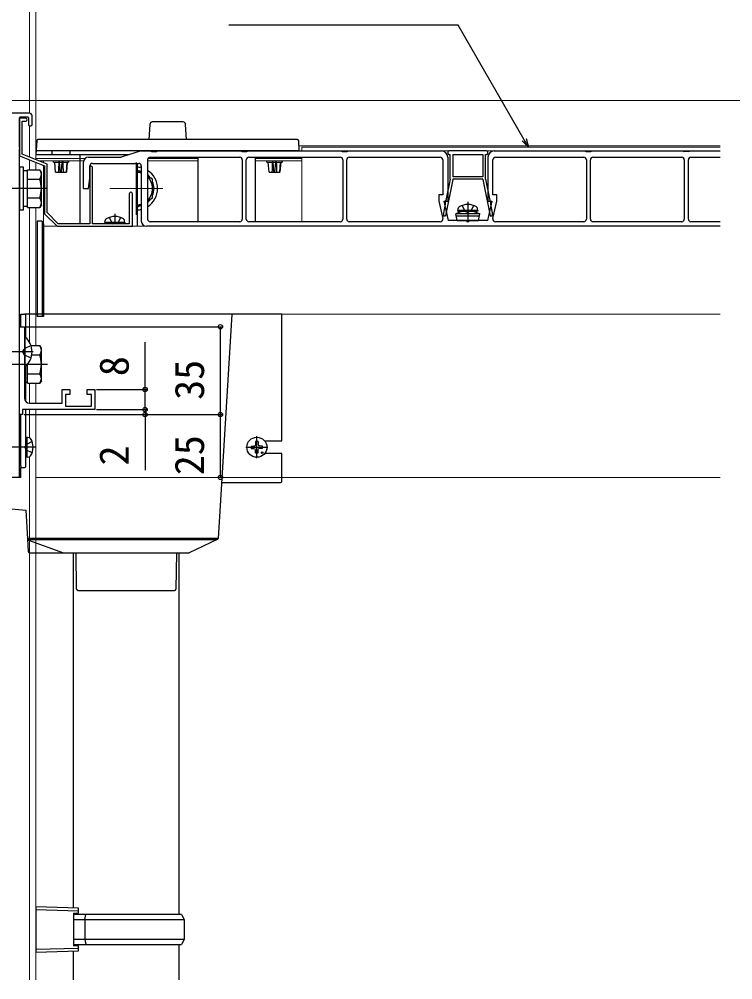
# Model space of a CAD drawing. Units: millimetres, scale not verified. Extents: x -700 to 700, y -1044 to 1038.
# Drawn here: x -307.6 to -23.5, y 107.6 to 490 of the extents above; entities that cross this region are included whole.
import ezdxf
from ezdxf.enums import TextEntityAlignment as Align

# ---------------------------------------------------------------- set-up
doc = ezdxf.new("R2010")
doc.units = ezdxf.units.MM
doc.header["$LTSCALE"] = 6
for name, color, linetype in [('0-0_0', 7, 'Continuous'), ('0-2_YKK_11', 7, 'Continuous'), ('0-4_YKK_13', 4, 'Continuous'), ('0-5_YKK_D', 6, 'Continuous')]:
    doc.layers.add(name, color=color, linetype=linetype)
doc.layers.add('0-3_YKK_12', color=2, linetype='Continuous', lineweight=18)
doc.styles.add('ＭＳ ゴシック', font='')
doc.styles.get('ＭＳ ゴシック').set_extended_font_data('MS Gothic')

msp = doc.modelspace()

# ---------------------------------------------------------------- linework, layer by layer
at = {"layer": '0-0_0'}
for p, q in [((-303.5, 452.603), (-337.042, 452.603)), ((-302.5, 448.103), (-302.5, 451.603)), ((-307.5, 439.061), (-307.5, 450.803)), ((-307.2, 451.103), (-304.2, 451.103)), ((-303.9, 450.803), (-303.9, 448.103)), ((-303.4, 447.603), (-303, 447.603)), ((-307.5, 423.061), (-307.5, 438.144)), ((-307.5, 358.061), (-307.5, 422.144)), ((-307.5, 320.061), (-307.5, 357.144)), ((-307.5, 307.903), (-307.5, 319.144))]:
    msp.add_line(p, q, dxfattribs=at)
for centre, radius, start, end in [((-303.5, 451.603), 1, 0, 90), ((-307.2, 450.803), 0.3, 90, 180), ((-304.2, 450.803), 0.3, 0, 90), ((-303.4, 448.103), 0.5, 180, 270), ((-303, 448.103), 0.5, 270, 0), ((-307.7, 439.061), 0.2, 293.57818, 0), ((-307.7, 438.144), 0.2, 0, 66.42182), ((-307.7, 423.061), 0.2, 293.57818, 0), ((-307.7, 422.144), 0.2, 0, 66.42182), ((-307.7, 358.061), 0.2, 293.57818, 0), ((-307.7, 357.144), 0.2, 0, 66.42182), ((-307.7, 320.061), 0.2, 293.57818, 360), ((-307.7, 319.144), 0.2, 0, 66.42182), ((-307.8, 307.903), 0.3, 270, 0)]:
    msp.add_arc(centre, radius, start, end, dxfattribs=at)
at = {"layer": '0-2_YKK_11'}
for points in [[(-305.1, 450.603), (-307.5, 450.603), (-307.5, 435.603), (-297.5, 431.603), (-297.5, 412.603), (-292.5, 407.603)], [(-263.8, 420.453), (-263.8, 408.603), (-278.5, 408.603), (-278.5, 431.103), (-279, 431.603), (-279.5, 431.103), (-279.5, 408.603), (-292.086, 408.603), (-296.5, 413.017), (-296.5, 432.28), (-306.5, 436.28), (-306.5, 449.403), (-305.1, 449.403)], [(-292.5, 407.603), (-262.5, 407.603), (-262.5, 420.453)], [(-307.5, 332.603), (-307.5, 367.603), (-305.5, 367.603), (-305.5, 358.061), (-305.62, 357.878), (-305.62, 357.328), (-305.5, 357.144), (-305.5, 339.103)], [(-303.5, 337.103), (-290.5, 337.103), (-290.5, 342.603), (-287.5, 342.603), (-287.5, 340.603), (-289.2, 340.603), (-289.2, 335.903), (-278.8, 335.903), (-278.8, 340.603), (-280.5, 340.603), (-280.5, 342.603), (-277.5, 342.603), (-277.5, 334.603), (-306.3, 334.603), (-306.3, 332.603), (-307.5, 332.603)]]:
    msp.add_lwpolyline(points, dxfattribs=at)
for centre, radius, start, end in [((-305.1, 450.003), 0.6, 269.99999, 90.00001), ((-263.15, 420.453), 0.65, 359.99999, 180.00001), ((-303.5, 339.103), 2, 180.00001, 269.99999)]:
    msp.add_arc(centre, radius, start, end, dxfattribs=at)
at = {"layer": '0-3_YKK_12'}
for p, q in [((-301, 697.791), (-301, 434.08)), ((-303.5, 670.103), (-303.5, 452.603)), ((241.5, 457.603), (-517, 457.603)), ((-303.5, 447.613), (-303.5, 435.08)), ((-300.786, 439.603), (-301, 439.603)), ((-301, 434.08), (-301, 439.603)), ((-263.8, 436.103), (-301, 436.103)), ((-28.5, 439.603), (-196.214, 439.603)), ((-195.092, 439.103), (-195.092, 437.603)), ((-28.5, 439.103), (-195.092, 439.103)), ((-28.5, 437.603), (-195.092, 437.603)), ((-303.5, 434.003), (-303.5, 430.108)), ((-281.323, 434.603), (-301, 434.603)), ((-301, 430.108), (-301, 433.003)), ((-301, 432.803), (-301, 430.108)), ((-281.936, 433.603), (-299.807, 433.603)), ((-298, 432.88), (-298, 433.603)), ((-261, 433.103), (-261, 412.103)), ((-236.5, 433.603), (-256.5, 433.603)), ((-236.5, 434.603), (-256.366, 434.603)), ((-195.092, 434.603), (-213.5, 434.603)), ((-195.092, 433.603), (-213.5, 433.603)), ((-195.092, 435.103), (-195.092, 409.403)), ((-298, 372.603), (-298, 431.803)), ((-250.5, 422.603), (-271.5, 422.603)), ((-303.5, 415.097), (-303.5, 361.397)), ((-301, 415.097), (-301, 372.603)), ((-28.5, 407.603), (-298, 407.603)), ((-28.5, 372.603), (-298, 372.603)), ((-301, 368.54), (-301, 360.108)), ((-303.5, 345.097), (-303.5, 337.103)), ((-301, 345.097), (-301, 337.103)), ((-301, 337.103), (-301, 345.097)), ((-303.5, 334.603), (-303.5, 323.402)), ((-303.5, 315.803), (-303.5, 107.603)), ((-203, 307.603), (-301, 307.603)), ((-28.5, 307.603), (-203, 307.603))]:
    msp.add_line(p, q, dxfattribs=at)
for points in [[(-301, 360.108), (-301, 372.603), (-301, 415.097)], [(-301, 334.603), (-301, 307.603), (-301, 277.603), (-301, 107.603)]]:
    msp.add_lwpolyline(points, dxfattribs=at)
at = {"layer": '0-4_YKK_13'}
for p, q in [((-255.629, 448.164), (-256, 442.103)), ((-242.369, 449.103), (-254.631, 449.103)), ((-241, 442.103), (-241.371, 448.164)), ((-300.662, 441.633), (-301, 436.103)), ((-196.837, 442.103), (-300.163, 442.103)), ((-196.092, 437.603), (-196.338, 441.633)), ((-301, 436.103), (-263.8, 436.103)), ((-196.092, 437.603), (-300.908, 437.603)), ((-294.5, 436.103), (-294.5, 437.603)), ((-287.5, 437.603), (-287.5, 436.103)), ((-283.5, 436.103), (-283.5, 408.603)), ((-259, 437.603), (-267, 435.103)), ((-259, 437.603), (-255.5, 437.603)), ((-255.5, 437.603), (-255, 437.303)), ((-255, 437.303), (-253, 437.303)), ((-253, 437.303), (-252.5, 437.603)), ((-252.5, 437.603), (-219.5, 437.603)), ((-219.5, 437.603), (-219, 437.303)), ((-219, 437.303), (-217, 437.303)), ((-137, 437.103), (-137, 436.703)), ((-121.5, 437.603), (-136.5, 437.603)), ((-136.5, 436.203), (-136, 436.203)), ((-136, 426.303), (-136, 436.203)), ((-135, 436.203), (-135, 427.303)), ((-135, 436.203), (-123, 436.203)), ((-123, 436.203), (-123, 427.303)), ((-122, 426.303), (-122, 436.203)), ((-122, 436.203), (-121.5, 436.203)), ((-121, 436.703), (-121, 437.103)), ((-118.5, 437.603), (-82.5, 437.603)), ((-82.5, 437.603), (-82, 437.303)), ((-82, 437.303), (-80, 437.303)), ((-43.5, 437.603), (-43, 437.303)), ((-41, 437.303), (-43, 437.303)), ((-41, 437.303), (-40.5, 437.603)), ((-40.5, 437.603), (-28.5, 437.603)), ((-294.025, 433.103), (-294.104, 433.603)), ((-293.979, 433.103), (-294.045, 433.603)), ((-294.025, 433.103), (-293.979, 433.103)), ((-293.15, 429.103), (-293.5, 433.103)), ((-293.143, 429.103), (-293.444, 433.103)), ((-291.525, 433.103), (-291.604, 433.603)), ((-291.525, 433.103), (-290.475, 433.103)), ((-291.175, 429.103), (-291.525, 433.103)), ((-290.825, 429.103), (-290.475, 433.103)), ((-290.475, 433.103), (-290.396, 433.603)), ((-290.149, 433.103), (-288.556, 433.103)), ((-288.857, 429.103), (-288.556, 433.103)), ((-288.5, 433.103), (-288.85, 429.103)), ((-288.556, 433.103), (-288.021, 433.103)), ((-288.021, 433.103), (-287.955, 433.603)), ((-288.021, 433.103), (-287.975, 433.103)), ((-287.896, 433.603), (-287.975, 433.103)), ((-282, 422.603), (-282, 433.103)), ((-280, 435.103), (-267, 435.103)), ((-278.5, 432.603), (-260, 432.603)), ((-260.5, 407.603), (-260.5, 432.603)), ((-256.5, 434.103), (-256.5, 410.403)), ((-255.5, 435.103), (-219.8, 435.103)), ((-236.5, 435.103), (-236.5, 409.403)), ((-218.8, 434.103), (-218.8, 410.403)), ((-217.2, 410.403), (-217.2, 434.103)), ((-216.2, 435.103), (-179.8, 435.103)), ((-213.5, 409.403), (-213.5, 435.103)), ((-209.025, 433.103), (-209.104, 433.603)), ((-208.979, 433.103), (-209.045, 433.603)), ((-209.025, 433.103), (-208.979, 433.103)), ((-208.15, 429.103), (-208.5, 433.103)), ((-208.143, 429.103), (-208.444, 433.103)), ((-206.525, 433.103), (-206.604, 433.603)), ((-206.525, 433.103), (-205.475, 433.103)), ((-206.175, 429.103), (-206.525, 433.103)), ((-205.825, 429.103), (-205.475, 433.103)), ((-205.475, 433.103), (-205.396, 433.603)), ((-205.149, 433.103), (-203.556, 433.103)), ((-203.857, 429.103), (-203.556, 433.103)), ((-203.5, 433.103), (-203.85, 429.103)), ((-203.556, 433.103), (-203.021, 433.103)), ((-203.021, 433.103), (-202.955, 433.603)), ((-203.021, 433.103), (-202.975, 433.103)), ((-202.896, 433.603), (-202.975, 433.103)), ((-178.8, 434.103), (-178.8, 410.403)), ((-177.2, 410.403), (-177.2, 434.103)), ((-176.2, 435.103), (-140, 435.103)), ((-139, 434.103), (-139, 420.103)), ((-137, 435.103), (-137, 417.603)), ((-121, 435.103), (-121, 417.603)), ((-119, 420.103), (-119, 434.103)), ((-118, 435.103), (-82.8, 435.103)), ((-81.8, 434.103), (-81.8, 410.403)), ((-80.2, 410.403), (-80.2, 434.103)), ((-79.2, 435.103), (-43.8, 435.103)), ((-42.8, 434.103), (-42.8, 410.403)), ((-41.2, 410.403), (-41.2, 434.103)), ((-40.2, 435.103), (-28.5, 435.103)), ((-304.3, 429.653), (-305.9, 429.653)), ((-304.3, 430.108), (-299.381, 430.108)), ((-304.3, 415.097), (-304.3, 430.108)), ((-298.8, 429.103), (-299.381, 430.108)), ((-298.8, 416.103), (-298.8, 429.103)), ((-291.985, 429.103), (-291.175, 429.103)), ((-291.175, 429.103), (-290.825, 429.103)), ((-290.825, 429.103), (-290.015, 429.103)), ((-290.015, 429.103), (-288.857, 429.103)), ((-288.857, 429.103), (-288.85, 429.103)), ((-279.5, 426.603), (-279.5, 431.603)), ((-259, 428.954), (-260.5, 429.82)), ((-259, 431.603), (-259, 409.603)), ((-206.985, 429.103), (-206.175, 429.103)), ((-206.175, 429.103), (-205.825, 429.103)), ((-205.825, 429.103), (-205.015, 429.103)), ((-205.015, 429.103), (-203.857, 429.103)), ((-203.857, 429.103), (-203.85, 429.103)), ((-304.3, 418.603), (-304.3, 426.603)), ((-304.3, 426.356), (-299.381, 426.356)), ((-280, 422.603), (-279.5, 426.603)), ((-135, 426.202), (-137.933, 411.803)), ((-136, 426.303), (-137.731, 417.803)), ((-123, 427.303), (-135, 427.303)), ((-123, 426.303), (-135, 426.303)), ((-135, 426.303), (-135, 426.202)), ((-123, 426.303), (-123, 426.202)), ((-123, 426.202), (-120.067, 411.803)), ((-122, 426.303), (-120.269, 417.803)), ((-296.3, 422.603), (-322.8, 422.603)), ((-282, 422.603), (-280, 422.603)), ((-304.3, 418.85), (-299.381, 418.85)), ((-139, 420.103), (-140.5, 420.103)), ((-138.5, 417.603), (-137, 417.603)), ((-138.5, 417.603), (-136.826, 409.903)), ((-138.031, 417.503), (-138.031, 416.33)), ((-129, 417.303), (-129, 409.403)), ((-119.5, 417.603), (-121.174, 409.903)), ((-121, 417.603), (-119.5, 417.603)), ((-119.019, 410.615), (-117.5, 417.603)), ((-117.5, 420.103), (-119, 420.103)), ((-117.5, 417.603), (-117.5, 420.103)), ((-305.9, 415.553), (-304.3, 415.553)), ((-304.3, 415.097), (-299.381, 415.097)), ((-298.8, 416.103), (-299.381, 415.097)), ((-260.5, 415.386), (-259, 416.252)), ((-138.031, 416.33), (-138.75, 412.803)), ((-131.5, 413.403), (-133.75, 412.584)), ((-133, 413.903), (-132.859, 414.705)), ((-125, 413.903), (-133, 413.903)), ((-133, 413.903), (-132.912, 413.403)), ((-125.088, 413.403), (-132.912, 413.403)), ((-126.5, 413.403), (-131.5, 413.403)), ((-126.5, 413.403), (-124.25, 412.584)), ((-125, 413.903), (-125.141, 414.705)), ((-125, 413.903), (-125.088, 413.403)), ((-298.5, 409.603), (-300.5, 409.603)), ((-300.5, 409.603), (-300.5, 371.603)), ((-298.5, 409.603), (-298.5, 371.603)), ((-273.5, 409.103), (-273.359, 409.905)), ((-269.5, 412.503), (-269.5, 408.603)), ((-265.5, 409.103), (-265.641, 409.905)), ((-219.8, 409.403), (-255.5, 409.403)), ((-179.8, 409.403), (-216.2, 409.403)), ((-139.958, 409.403), (-176.2, 409.403)), ((-138.75, 412.803), (-138.663, 411.803)), ((-138.663, 411.803), (-137.933, 411.803)), ((-129.5, 409.903), (-136.826, 409.903)), ((-124.25, 412.584), (-133.75, 412.584)), ((-133.222, 409.903), (-133.75, 412.584)), ((-124.446, 411.591), (-133.554, 411.591)), ((-133.222, 409.903), (-124.778, 409.903)), ((-121.174, 409.903), (-128.5, 409.903)), ((-124.778, 409.903), (-124.25, 412.584)), ((-120.067, 411.803), (-119.337, 411.803)), ((-119.25, 412.803), (-119.337, 411.803)), ((-82.8, 409.403), (-118.042, 409.403)), ((-43.8, 409.403), (-79.2, 409.403)), ((-28.5, 409.403), (-40.2, 409.403)), ((-298, 408.603), (-298.5, 408.603)), ((-298.5, 408.603), (-298.5, 371.603)), ((-298, 408.603), (-298, 371.603)), ((-265.5, 409.103), (-273.5, 409.103)), ((-273.5, 409.103), (-273.412, 408.603)), ((-265.588, 408.603), (-273.412, 408.603)), ((-265.5, 409.103), (-265.588, 408.603)), ((-28.5, 407.603), (-257, 407.603)), ((-307, 372.603), (-305.5, 372.603)), ((-307, 367.603), (-307, 372.603)), ((-253, 372.603), (-305, 372.603)), ((-298.5, 371.603), (-300.5, 371.603)), ((-298, 371.603), (-298.5, 371.603)), ((-223, 372.603), (-253, 372.603)), ((-223, 372.603), (-228.464, 283.271)), ((-203.5, 372.603), (-223, 372.603)), ((-203, 372.603), (-203.5, 372.603)), ((-203, 322.103), (-203, 372.603)), ((-305.5, 363.503), (-305.5, 351.703)), ((-305.252, 363.503), (-305.5, 363.503)), ((-305.252, 351.703), (-305.252, 363.503)), ((-302.917, 360.103), (-305.635, 358.748)), ((-302.919, 360.108), (-299.381, 360.108)), ((-298.8, 359.103), (-299.381, 360.108)), ((-302, 357.603), (-316, 357.603)), ((-306.244, 357.603), (-305.635, 358.748)), ((-306.244, 357.603), (-305.635, 356.458)), ((-302.917, 355.103), (-305.635, 356.458)), ((-302.602, 356.356), (-299.381, 356.356)), ((-298.8, 346.103), (-298.8, 359.103)), ((-296.3, 352.603), (-322.8, 352.603)), ((-305, 337.78), (-305, 351.924)), ((-304.3, 348.603), (-304.3, 352.655)), ((-304.3, 345.097), (-304.3, 352.655)), ((-305.252, 351.703), (-305.5, 351.703)), ((-304.3, 348.85), (-299.381, 348.85)), ((-305.5, 345.553), (-304.3, 345.553)), ((-304.3, 345.097), (-299.381, 345.097)), ((-298.8, 346.103), (-299.381, 345.097)), ((-305, 312.103), (-305, 334.603)), ((-307, 312.103), (-307, 332.603)), ((-304.5, 323.603), (-305, 323.515)), ((-305, 315.691), (-305, 323.515)), ((-304.5, 323.603), (-303.698, 323.461)), ((-304.5, 315.603), (-304.5, 323.603)), ((-213.5, 321.848), (-213.519, 320.74)), ((-213, 315.203), (-213, 324.003)), ((-212.5, 321.848), (-212.481, 320.74)), ((-209.877, 322.103), (-203.5, 322.103)), ((-203.5, 322.103), (-203, 322.103)), ((-301.1, 319.603), (-322, 319.603)), ((-217.4, 319.603), (-208.6, 319.603)), ((-215.245, 320.103), (-214.137, 320.122)), ((-215.245, 319.103), (-214.137, 319.083)), ((-214.137, 320.122), (-213.62, 320.223)), ((-214.137, 319.083), (-213.62, 318.983)), ((-213.519, 320.74), (-213.62, 320.223)), ((-213.519, 318.466), (-213.62, 318.983)), ((-213.5, 317.358), (-213.519, 318.466)), ((-212.5, 317.358), (-212.481, 318.466)), ((-212.481, 320.74), (-212.38, 320.223)), ((-212.481, 318.466), (-212.38, 318.983)), ((-211.863, 320.122), (-212.38, 320.223)), ((-211.863, 319.083), (-212.38, 318.983)), ((-210.755, 320.103), (-211.863, 320.122)), ((-210.755, 319.103), (-211.863, 319.083)), ((-304.5, 315.603), (-305, 315.691)), ((-304.5, 315.603), (-303.698, 315.744)), ((-203.5, 317.103), (-209.878, 317.103)), ((-307, 312.103), (-307, 311.603)), ((-307, 311.603), (-305.5, 311.603)), ((-307, 307.603), (-307, 311.603)), ((-307, 307.603), (-367.501, 307.603)), ((-227.098, 305.603), (-203.5, 305.603)), ((-367.11, 300.037), (-304.999, 294.603)), ((-305, 294.603), (-304.298, 283.127)), ((-228.464, 283.271), (-304.307, 283.271)), ((-304.298, 283.127), (-303.989, 278.072)), ((-304.192, 282.848), (-304.204, 282.864)), ((-304.192, 282.848), (-253, 282.848)), ((-253, 282.848), (-228.752, 282.848)), ((-228.752, 282.848), (-240, 277.603)), ((-303.49, 277.603), (-290, 277.603)), ((-286, 136.162), (-286, 277.603)), ((-284.747, 263.094), (-285, 277.603)), ((-253, 277.603), (-240, 277.603)), ((-245, 277.603), (-245.253, 263.094)), ((-244, 277.603), (-244, 133.603)), ((-284.247, 262.603), (-245.753, 262.603)), ((-284, 136.103), (-301, 136.603)), ((-301, 136.603), (-301, 118.603)), ((-301, 135.603), (-284, 135.103)), ((-286, 134.103), (-286, 121.103)), ((-284, 135.103), (-284, 136.103)), ((-281.093, 133.603), (-286, 133.603)), ((-286, 131.603), (-281.523, 131.603)), ((-281.523, 131.603), (-281.093, 133.603)), ((-281.523, 131.603), (-242, 131.603)), ((-243, 133.603), (-281.093, 133.603)), ((-243, 133.603), (-242, 131.603)), ((-281.523, 123.603), (-286, 123.603)), ((-242, 123.603), (-281.523, 123.603)), ((-284, 120.102), (-301, 119.602)), ((-286, 121.603), (-281.093, 121.603)), ((-284, 121.103), (-286, 121.103)), ((-286, 107.603), (-286, 119.044)), ((-284, 120.102), (-284, 121.103)), ((-244, 121.603), (-244, 107.603))]:
    msp.add_line(p, q, dxfattribs=at)
for points in [[(-217, 437.303), (-216.5, 437.603), (-179.5, 437.603), (-179, 437.303), (-177, 437.303), (-176.5, 437.603), (-139.5, 437.603)], [(-80, 437.303), (-79.5, 437.603), (-43.5, 437.603)], [(-293.979, 433.103), (-293.444, 433.103), (-291.851, 433.103)], [(-208.979, 433.103), (-208.444, 433.103), (-206.851, 433.103)], [(-293.15, 429.103), (-293.143, 429.103), (-291.985, 429.103)], [(-208.15, 429.103), (-208.143, 429.103), (-206.985, 429.103)], [(-256.5, 417.695), (-254.5, 418.85), (-254.5, 426.356), (-256.5, 427.51)], [(-140.5, 420.103), (-140.5, 417.603), (-138.981, 410.615)], [(-119.969, 417.503), (-119.969, 416.33), (-119.25, 412.803)], [(-131.258, 415.898), (-130.145, 413.666), (-129, 413.057)], [(-126.742, 415.898), (-127.855, 413.666), (-129, 413.057)], [(-271.758, 411.098), (-270.645, 408.866), (-270.151, 408.603)], [(-267.242, 411.098), (-268.355, 408.866), (-268.849, 408.603)], [(-305, 363.282), (-305, 372.603), (-305.5, 372.603)], [(-302.505, 321.861), (-304.737, 320.748), (-305.346, 319.603)], [(-302.505, 317.345), (-304.737, 318.458), (-305.346, 319.603)], [(-203, 306.103), (-203, 317.103), (-203.5, 317.103)], [(-303.97, 282.687), (-290, 277.603), (-253, 277.603)], [(-286, 134.103), (-284, 134.103), (-284, 135.103)], [(-281.523, 131.603), (-281.523, 123.603), (-281.093, 121.603), (-243, 121.603)], [(-242, 131.603), (-242, 123.603), (-243, 121.603)], [(-301, 118.603), (-284, 119.103), (-284, 120.102)]]:
    msp.add_lwpolyline(points, dxfattribs=at)
msp.add_lwpolyline([(-307.5, 431.103), (-307.5, 414.103), (-305.9, 414.103), (-305.9, 431.103)], close=True, dxfattribs=at)
for centre, radius in [((-213, 319.603), 4), ((-210.879, 317.481), 0.3)]:
    msp.add_circle(centre, radius, dxfattribs=at)
for centre, radius, start, end in [((-254.631, 448.103), 1, 90, 176.5), ((-242.369, 448.103), 1, 3.5, 90), ((-300.163, 441.603), 0.5, 90, 176.5), ((-196.837, 441.603), 0.5, 3.5, 90), ((-139.5, 435.103), 2.5, 0, 90), ((-136.5, 437.103), 0.5, 90, 180), ((-136.5, 436.703), 0.5, 180, 270), ((-121.5, 437.103), 0.5, 0, 90), ((-121.5, 436.703), 0.5, 270, 0), ((-118.5, 435.103), 2.5, 90, 180), ((-280, 433.103), 2, 90, 180), ((-278.5, 431.603), 1, 90, 180), ((-260, 431.603), 1, 0, 90), ((-255.5, 434.103), 1, 90, 180), ((-219.8, 434.103), 1, 0, 90), ((-216.2, 434.103), 1, 90, 180), ((-179.8, 434.103), 1, 0, 90), ((-176.2, 434.103), 1, 90, 180), ((-140, 434.103), 1, 0, 90), ((-118, 434.103), 1, 90, 180), ((-82.8, 434.103), 1, 0, 90), ((-79.2, 434.103), 1, 90, 180), ((-43.8, 434.103), 1, 0, 90), ((-40.2, 434.103), 1, 90, 180), ((-302.123, 428.232), 3.323, 325.61575, 34.38425), ((-261, 422.603), 8.5, 76.39104, 86.62771), ((-261, 422.603), 6.5, 72.07979, 85.58827), ((-261, 422.603), 7.05, 73.51956, 82.78186), ((-261, 422.603), 8.5, 301.96572, 58.03428), ((-311.219, 422.603), 12.419, 342.41205, 17.58795), ((-261, 422.603), 7.05, 37.21814, 50.33499), ((-261, 422.603), 6.5, 313.81306, 46.18694), ((-261, 422.603), 7.05, 337.21814, 22.78186), ((-302.123, 416.974), 3.323, 325.61575, 34.38425), ((-261, 422.603), 7.05, 309.66501, 322.78186), ((-137.731, 417.503), 0.3, 90, 180), ((-120.269, 417.503), 0.3, 0, 90), ((-261, 422.603), 6.5, 274.41173, 287.92021), ((-261, 422.603), 8.5, 273.37229, 283.60896), ((-261, 422.603), 7.05, 277.21814, 286.48044), ((-131.972, 414.549), 0.9, 122.05588, 170), ((-129, 409.803), 6.5, 57.94412, 122.05588), ((-126.028, 414.549), 0.9, 10, 57.94412), ((-272.472, 409.749), 0.9, 122.05588, 170), ((-269.5, 405.003), 6.5, 57.94412, 122.05588), ((-266.528, 409.749), 0.9, 10, 57.94412), ((-257, 409.603), 2, 180, 270), ((-255.5, 410.403), 1, 180, 270), ((-219.8, 410.403), 1, 270, 0), ((-216.2, 410.403), 1, 180, 270), ((-179.8, 410.403), 1, 270, 0), ((-176.2, 410.403), 1, 180, 270), ((-139.958, 410.403), 1, 270, 12.26477), ((-129, 409.903), 0.5, 180, 0), ((-118.042, 410.403), 1, 167.73523, 270), ((-82.8, 410.403), 1, 270, 0), ((-79.2, 410.403), 1, 180, 270), ((-43.8, 410.403), 1, 270, 0), ((-40.2, 410.403), 1, 180, 270), ((-310.2, 357.603), 7.7, 309.98312, 50.01688), ((-302.123, 358.232), 3.323, 325.61575, 34.38425), ((-311.219, 352.603), 12.419, 342.41205, 17.58795), ((-302.123, 346.974), 3.323, 325.61575, 34.38425), ((-305.2, 321.353), 0.2, 359.92103, 0), ((-303.854, 322.575), 0.9, 32.05588, 80), ((-308.6, 319.603), 6.5, 327.94412, 32.05588), ((-213, 319.603), 2.3, 77.44414, 102.55586), ((-213, 319.603), 2.3, 167.44414, 192.55586), ((-213, 319.603), 2.3, 347.44414, 12.55586), ((-303.854, 316.631), 0.9, 280, 327.94412), ((-213, 319.603), 2.3, 257.44414, 282.55586), ((-305.5, 312.103), 0.5, 270, 0), ((-203.5, 306.103), 0.5, 270, 0), ((-303.799, 283.157), 0.5, 183.5, 215.87996), ((-228.963, 283.301), 0.5, 295, 356.5), ((-303.799, 283.157), 0.5, 218.21174, 250), ((-303.49, 278.103), 0.5, 183.5, 270), ((-284.247, 263.103), 0.5, 181, 270), ((-245.753, 263.103), 0.5, 270, 359)]:
    msp.add_arc(centre, radius, start, end, dxfattribs=at)
for centre, major_axis, ratio, start_param, end_param in [((-291, 427.104), (0, 11.43), 0.087489, 1.0182613, 1.3950002), ((-291, 429.789), (0, 6.314), 0.158384, 0.922237, 1.0182613), ((-291, 429.789), (0, 6.314), 0.158384, 5.264924, 5.3609483), ((-291, 427.104), (0, 11.43), 0.087489, 4.8881851, 5.264924), ((-206, 427.104), (0, 11.43), 0.087489, 1.0182613, 1.3950002), ((-206, 429.789), (0, 6.314), 0.158384, 0.922237, 1.0182613), ((-206, 429.789), (0, 6.314), 0.158384, 5.264924, 5.3609483), ((-206, 427.104), (0, 11.43), 0.087489, 4.8881851, 5.264924)]:
    msp.add_ellipse(centre, major_axis=major_axis, ratio=ratio, start_param=start_param, end_param=end_param, dxfattribs=at)
at = {"layer": '0-5_YKK_D'}
for p, q in [((-305, 367.603), (-226.5, 367.603)), ((-227.5, 332.603), (-227.5, 367.603)), ((-276.8, 342.603), (-256.5, 342.603)), ((-257.5, 334.603), (-257.5, 338.003)), ((-276.8, 334.603), (-256.5, 334.603)), ((-276.8, 334.603), (-256.5, 334.603)), ((-257.5, 334.603), (-257.5, 332.603)), ((-305.6, 332.603), (-226.5, 332.603)), ((-305.6, 332.603), (-226.5, 332.603)), ((-267.5, 332.603), (-256.5, 332.603)), ((-257.5, 332.603), (-257.5, 310.53)), ((-227.5, 307.603), (-227.5, 332.603))]:
    msp.add_line(p, q, dxfattribs=at)
for points in [[(-104.828, 439.103), (-106.528, 442.047), (-132.83, 487.603), (-224.133, 487.603)], [(-105.739, 442.503), (-104.828, 439.103), (-107.317, 441.592)], [(-257.5, 334.603), (-257.5, 342.603), (-257.5, 361.457)]]:
    msp.add_lwpolyline(points, dxfattribs=at)
for centre in [(-227.5, 367.603), (-257.5, 342.603), (-257.5, 334.603), (-257.5, 334.603), (-257.5, 332.603), (-227.5, 332.603), (-227.5, 332.603), (-227.5, 307.603)]:
    msp.add_circle(centre, 0.85, dxfattribs=at)

# ---------------------------------------------------------------- texts
at = {"layer": '0-5_YKK_D', "style": 'ＭＳ ゴシック'}
for s, p in [('8', (-260.5, 347.912)), ('35', (-230.5, 338.466)), ('25', (-230.5, 308.466)), ('2', (-260.5, 312.348))]:
    msp.add_text(s, height=11.73, rotation=90, dxfattribs=at).set_placement(p, align=Align.BOTTOM_LEFT)

doc.saveas('drawing.dxf')
